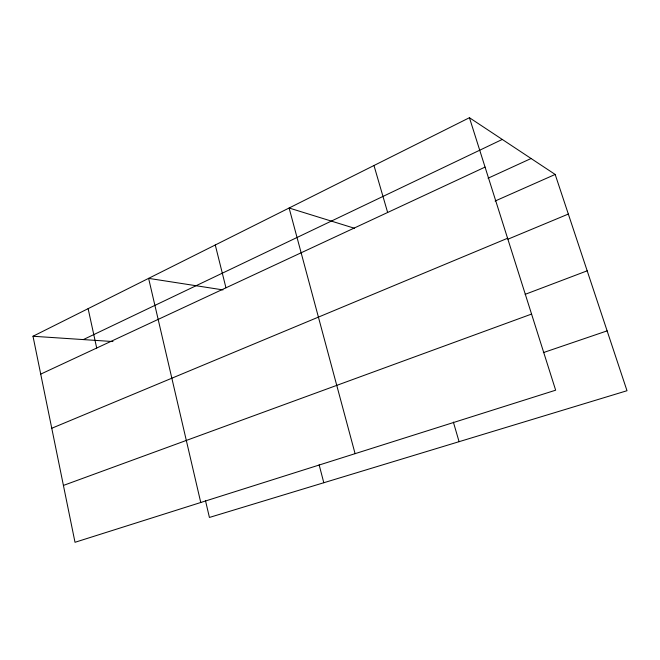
<?xml version="1.0" encoding="UTF-8"?>
<svg xmlns="http://www.w3.org/2000/svg" width="660" height="660" viewBox="0 0 660 660"><rect width="100%" height="100%" fill="white"/><g stroke="black" fill="none" stroke-linecap="round" stroke-linejoin="round"><path stroke-width="0.99" d="M469.433 117.711L555.654 390.192L75.009 542.289L33 336.253L469.433 117.711L555.176 174.446L627 390.72L209.418 517.448L205.507 500.709M83.325 339.587L502.268 139.441M40.722 374.113L485.059 167.095M488.053 178.225L531.086 158.507M495.099 201.036L555.176 174.446M51.761 428.266L507.581 238.26M507.969 239.184L568.334 214.063M525.154 294.343L587.185 270.823M63.418 485.43L531.564 314.069M543.32 352.613L607.126 330.866M33 336.253L112.967 341.55M222.998 289.905L148.615 278.363L200.755 502.499M354.536 228.286L289.113 208.007L355.088 453.659M453.362 422.078L459.079 441.68M373.981 165.511L387.643 212.479M319.135 464.805L323.804 482.74M215.275 244.984L225.959 287.81M88.126 308.649L96.698 348.034"/></g></svg>
